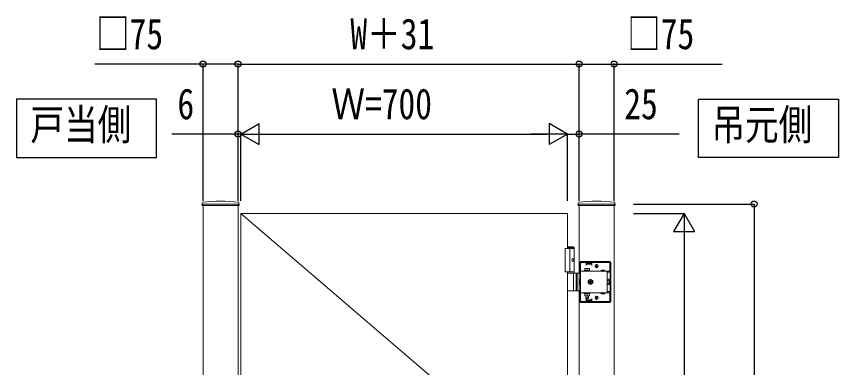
# Model space of a CAD drawing. Units: millimetres, scale not verified. Extents: x -6308 to 6308, y -4455 to 4455.
# Drawn here: x -4753 to -2991, y 1481 to 2233 of the extents above; entities that cross this region are included whole.
import ezdxf
from ezdxf.enums import TextEntityAlignment as Align

# ---------------------------------------------------------------- set-up
doc = ezdxf.new("R2010")
doc.units = ezdxf.units.MM
doc.header["$LTSCALE"] = 20
doc.layers.add('0-2_USER1', color=3, linetype='Continuous')
doc.layers.add('0-6_YKK_D', color=6, linetype='Continuous')
doc.layers.add('0-5_YKK_A1', color=4, linetype='Continuous', lineweight=18)
doc.styles.add('ＭＳ ゴシック', font='')
doc.styles.get('ＭＳ ゴシック').set_extended_font_data('MS Gothic')

msp = doc.modelspace()

# ---------------------------------------------------------------- linework, layer by layer
at = {"layer": '0-2_USER1'}
for points in [[(-4753.47, 2056.5), (-4753.47, 1931.5), (-4453.47, 1931.5), (-4453.47, 2056.5)], [(-2991.47, 2056.5), (-2991.47, 1931.5), (-3291.47, 1931.5), (-3291.47, 2056.5)]]:
    msp.add_lwpolyline(points, close=True, dxfattribs=at)
at = {"layer": '0-5_YKK_A1'}
for p, q in [((-4355.31, 1833.4), (-4355.57, 1828.53)), ((-4276.63, 1833.4), (-4276.37, 1828.53)), ((-3549.31, 1833.4), (-3549.57, 1828.53)), ((-3470.63, 1833.4), (-3470.37, 1828.53)), ((-4355.07, 1828), (-4276.87, 1828)), ((-4353.47, 531.5), (-4353.47, 1828)), ((-4278.47, 1831.5), (-4278.47, 1828)), ((-4278.47, 531.5), (-4278.47, 1828)), ((-3549.07, 1828), (-3470.87, 1828)), ((-3547.47, 1831.5), (-3547.47, 1828)), ((-3547.47, 531.5), (-3547.47, 1828)), ((-3472.47, 531.5), (-3472.47, 1828)), ((-4272.47, 1811.5), (-3572.47, 1211.5)), ((-3572.47, 1736.5), (-3572.47, 1811.5)), ((-3559.97, 1739.5), (-3572.47, 1739.5)), ((-3557.97, 1737.5), (-3572.47, 1737.5)), ((-3567.47, 1736.5), (-3567.47, 1686.5)), ((-3559.97, 1739.5), (-3557.97, 1737.5)), ((-3557.97, 1683.5), (-3557.97, 1737.5)), ((-3560.28, 1711.92), (-3559.69, 1711.92)), ((-3560.28, 1711.08), (-3559.69, 1711.08)), ((-3559.27, 1713.6), (-3558.67, 1713.6)), ((-3559.27, 1709.4), (-3558.67, 1709.4)), ((-3546.47, 1683.5), (-3546.47, 1706.5)), ((-3544.97, 1683.5), (-3544.97, 1706.5)), ((-3481.47, 1708.5), (-3544.47, 1708.5)), ((-3481.47, 1707), (-3544.47, 1707)), ((-3544.47, 1625.5), (-3544.47, 1703.5)), ((-3543.97, 1707), (-3543.97, 1708.5)), ((-3541.47, 1706.5), (-3532.47, 1706.5)), ((-3535.97, 1707), (-3535.97, 1708.5)), ((-3535.47, 1693.3), (-3525.47, 1693.3)), ((-3535.47, 1689.3), (-3535.47, 1693.3)), ((-3532.47, 1700), (-3532.47, 1706.5)), ((-3532.47, 1705.5), (-3520.47, 1705.5)), ((-3532.47, 1702.5), (-3520.47, 1702.5)), ((-3531.47, 1704), (-3531.47, 1707)), ((-3521.47, 1704), (-3531.47, 1704)), ((-3530.47, 1689.3), (-3530.47, 1692.87)), ((-3525.47, 1693.3), (-3525.47, 1689.3)), ((-3521.47, 1704), (-3521.47, 1707)), ((-3520.47, 1700), (-3520.47, 1706.5)), ((-3520.47, 1706.5), (-3484.47, 1706.5)), ((-3505.97, 1698.5), (-3513.97, 1698.5)), ((-3513.22, 1698.25), (-3513.22, 1698.75)), ((-3509.97, 1694.5), (-3509.97, 1702.5)), ((-3506.72, 1698.25), (-3506.72, 1698.75)), ((-3481.47, 1703.5), (-3481.47, 1685.2)), ((-3480.97, 1622.5), (-3480.97, 1706.5)), ((-3479.47, 1622.5), (-3479.47, 1706.5)), ((-3557.97, 1686.5), (-3577.47, 1686.5)), ((-3572.47, 736.5), (-3572.47, 1686.5)), ((-3572.47, 1683.5), (-3547.47, 1683.5)), ((-3559.66, 1647), (-3559.66, 1682)), ((-3553.97, 1683.5), (-3553.97, 1645.5)), ((-3551.47, 1683.5), (-3551.47, 1645.5)), ((-3547.47, 1683.5), (-3544.47, 1683.5)), ((-3544.97, 1685.2), (-3546.47, 1685.2)), ((-3481.47, 1687.7), (-3544.47, 1687.7)), ((-3536.72, 1689.3), (-3524.22, 1689.3)), ((-3536.72, 1687.7), (-3536.72, 1689.3)), ((-3524.22, 1687.7), (-3536.72, 1687.7)), ((-3525.47, 1689.3), (-3535.47, 1689.3)), ((-3524.22, 1689.3), (-3524.22, 1687.7)), ((-3501.22, 1688.21), (-3491.72, 1688.21)), ((-3501.22, 1688.21), (-3501.22, 1687.7)), ((-3501.22, 1687.7), (-3491.72, 1687.7)), ((-3498.82, 1690.2), (-3497.62, 1687.73)), ((-3497.62, 1687.73), (-3496.47, 1687.12)), ((-3495.33, 1687.73), (-3496.47, 1687.12)), ((-3494.12, 1690.2), (-3495.33, 1687.73)), ((-3491.72, 1688.21), (-3491.72, 1687.7)), ((-3487.47, 1685.2), (-3487.47, 1687.7)), ((-3487.47, 1685.2), (-3481.47, 1685.2)), ((-3487.47, 1685.2), (-3487.47, 1643.8)), ((-3523.47, 1670.27), (-3528.47, 1667.39)), ((-3528.47, 1667.39), (-3528.47, 1661.61)), ((-3528.47, 1661.61), (-3523.47, 1658.73)), ((-3526.62, 1663.9), (-3525.38, 1663.9)), ((-3524.07, 1667.65), (-3524.07, 1666.41)), ((-3522.87, 1667.65), (-3524.07, 1667.65)), ((-3524.07, 1662.59), (-3524.07, 1661.35)), ((-3518.47, 1667.39), (-3523.47, 1670.27)), ((-3523.47, 1658.73), (-3518.47, 1661.61)), ((-3522.87, 1666.41), (-3522.87, 1667.65)), ((-3520.32, 1665.1), (-3521.56, 1665.1)), ((-3521.56, 1663.9), (-3520.32, 1663.9)), ((-3520.32, 1663.9), (-3520.32, 1665.1)), ((-3518.47, 1661.61), (-3518.47, 1667.39)), ((-3487.17, 1668.4), (-3487.47, 1668.4)), ((-3487.17, 1660.6), (-3487.47, 1660.6)), ((-3487.17, 1670.27), (-3483.62, 1670.27)), ((-3487.17, 1658.73), (-3487.17, 1670.27)), ((-3487.17, 1660.6), (-3487.17, 1668.4)), ((-3487.17, 1667.39), (-3483.62, 1667.39)), ((-3487.17, 1661.61), (-3483.62, 1661.61)), ((-3487.17, 1658.73), (-3483.62, 1658.73)), ((-3483.17, 1669.5), (-3483.62, 1670.27)), ((-3483.17, 1659.5), (-3483.62, 1658.73)), ((-3483.17, 1669.5), (-3483.17, 1659.5)), ((-3547.47, 1645.5), (-3572.47, 1645.5)), ((-3544.47, 1645.5), (-3547.47, 1645.5)), ((-3546.47, 1622.5), (-3546.47, 1645.5)), ((-3544.97, 1643.8), (-3546.47, 1643.8)), ((-3544.97, 1622.5), (-3544.97, 1645.5)), ((-3481.47, 1641.3), (-3544.47, 1641.3)), ((-3524.22, 1641.3), (-3536.72, 1641.3)), ((-3536.72, 1641.3), (-3536.72, 1639.7)), ((-3536.72, 1639.7), (-3524.22, 1639.7)), ((-3535.47, 1639.7), (-3535.47, 1634.7)), ((-3525.47, 1639.7), (-3535.47, 1639.7)), ((-3533.67, 1641.3), (-3533.67, 1639.7)), ((-3530.47, 1639.7), (-3530.47, 1635.13)), ((-3527.27, 1641.3), (-3527.27, 1639.7)), ((-3525.47, 1634.7), (-3525.47, 1639.7)), ((-3524.22, 1639.7), (-3524.22, 1641.3)), ((-3501.22, 1641.3), (-3491.72, 1641.3)), ((-3501.22, 1640.79), (-3501.22, 1641.3)), ((-3501.22, 1640.79), (-3491.72, 1640.79)), ((-3498.82, 1638.8), (-3497.62, 1641.27)), ((-3497.62, 1641.27), (-3496.47, 1641.88)), ((-3495.33, 1641.27), (-3496.47, 1641.88)), ((-3494.12, 1638.8), (-3495.33, 1641.27)), ((-3491.72, 1640.79), (-3491.72, 1641.3)), ((-3487.47, 1643.8), (-3487.47, 1641.3)), ((-3487.47, 1643.8), (-3481.47, 1643.8)), ((-3481.47, 1643.8), (-3481.47, 1625.5)), ((-3481.47, 1622), (-3544.47, 1622)), ((-3543.97, 1620.5), (-3543.97, 1622)), ((-3532.47, 1622.5), (-3541.47, 1622.5)), ((-3535.97, 1620.5), (-3535.97, 1622)), ((-3535.47, 1634.7), (-3525.47, 1634.7)), ((-3533.47, 1634.7), (-3533.47, 1630.3)), ((-3533.47, 1630.3), (-3527.47, 1630.3)), ((-3533.47, 1630.3), (-3532.47, 1629.3)), ((-3532.93, 1634.7), (-3532.93, 1629.76)), ((-3532.47, 1629.3), (-3528.47, 1629.3)), ((-3532.47, 1629), (-3532.47, 1622.5)), ((-3532.47, 1626.5), (-3520.47, 1626.5)), ((-3532.47, 1623.5), (-3520.47, 1623.5)), ((-3531.47, 1625), (-3531.47, 1622)), ((-3521.47, 1625), (-3531.47, 1625)), ((-3527.47, 1630.3), (-3528.47, 1629.3)), ((-3528.01, 1634.7), (-3528.01, 1629.76)), ((-3527.47, 1634.7), (-3527.47, 1630.3)), ((-3521.47, 1625), (-3521.47, 1622)), ((-3520.47, 1629), (-3520.47, 1622.5)), ((-3484.47, 1622.5), (-3520.47, 1622.5)), ((-3505.97, 1630.5), (-3513.97, 1630.5)), ((-3513.22, 1630.75), (-3513.22, 1630.25)), ((-3509.97, 1634.5), (-3509.97, 1626.5)), ((-3506.72, 1630.75), (-3506.72, 1630.25)), ((-3481.47, 1620.5), (-3544.47, 1620.5))]:
    msp.add_line(p, q, dxfattribs=at)
for points in [[(-4278.47, 1831.5), (-4353.47, 1831.5), (-4353.47, 1828)], [(-3547.47, 1831.5), (-3472.47, 1831.5), (-3472.47, 1828)], [(-3572.47, 1811.5), (-4272.47, 1811.5), (-4272.47, 611.5), (-3572.47, 611.5), (-3572.47, 686.5)], [(-3557.97, 1736.5), (-3577.47, 1736.5), (-3577.47, 1686.5)], [(-3559.69, 1711.92), (-3559.58, 1711.94), (-3559.47, 1711.98), (-3559.37, 1712.06), (-3559.28, 1712.17), (-3559.21, 1712.29), (-3559.17, 1712.44), (-3559.15, 1712.6), (-3559.15, 1712.76)], [(-3559.15, 1710.24), (-3559.15, 1710.4), (-3559.17, 1710.56), (-3559.21, 1710.71), (-3559.28, 1710.83), (-3559.37, 1710.94), (-3559.47, 1711.02), (-3559.58, 1711.06), (-3559.69, 1711.08)], [(-3558.56, 1712.76), (-3558.53, 1712.6), (-3558.49, 1712.44), (-3558.42, 1712.29), (-3558.34, 1712.17), (-3558.24, 1712.06), (-3558.18, 1712.01)], [(-3558.18, 1710.99), (-3558.24, 1710.94), (-3558.34, 1710.83), (-3558.42, 1710.71), (-3558.49, 1710.56), (-3558.53, 1710.4), (-3558.56, 1710.24)], [(-3544.47, 1659.4), (-3546.47, 1659.4), (-3546.47, 1669.6), (-3544.47, 1669.6)], [(-3525.38, 1665.1), (-3526.62, 1665.1), (-3526.62, 1663.9)], [(-3524.07, 1661.35), (-3522.87, 1661.35), (-3522.87, 1662.59)]]:
    msp.add_lwpolyline(points, dxfattribs=at)
for centre, radius, start, end in [((-4353.32, 1833.3), 2, 96.74435, 177), ((-4315.97, 1517.5), 320, 83.25565, 96.74435), ((-4278.62, 1833.3), 2, 3, 83.25565), ((-3547.32, 1833.3), 2, 96.74435, 177), ((-3509.97, 1517.5), 320, 83.25565, 96.74435), ((-3472.62, 1833.3), 2, 3, 83.25565), ((-4355.07, 1828.5), 0.5, 177, 270), ((-4276.87, 1828.5), 0.5, 270, 3), ((-3549.07, 1828.5), 0.5, 177, 270), ((-3470.87, 1828.5), 0.5, 270, 3), ((-3544.47, 1706.5), 2, 90, 180), ((-3544.47, 1706.5), 0.5, 90, 180), ((-3541.47, 1703.5), 3, 90, 180), ((-3532.97, 1685.87), 7.43, 70.34714, 109.65286), ((-3527.97, 1685.87), 7.43, 70.34714, 109.65286), ((-3509.97, 1698.75), 3.25, 0, 180), ((-3509.97, 1698.25), 3.25, 180, 0), ((-3484.47, 1703.5), 3, 0, 90), ((-3481.47, 1706.5), 2, 0, 90), ((-3481.47, 1706.5), 0.5, 0, 90), ((-3561.16, 1682), 1.5, 0, 90), ((-3496.47, 1684.93), 5.77, 34.65097, 145.34903), ((-3523.47, 1664.5), 5, 76.88299, 190.15922), ((-3523.47, 1664.5), 5, 190.15922, 76.88299), ((-3523.47, 1664.5), 4.3, 83.27178, 183.77043), ((-3523.47, 1664.5), 4.3, 183.77043, 83.27178), ((-3525.38, 1666.41), 1.31, 270, 0), ((-3525.38, 1662.59), 1.31, 0, 90), ((-3521.56, 1666.41), 1.31, 180, 270), ((-3521.56, 1662.59), 1.31, 90, 180), ((-3485.73, 1668.83), 2.56, 325.61575, 34.38425), ((-3485.73, 1660.17), 2.56, 325.61575, 34.38425), ((-3492.72, 1664.5), 9.55, 342.41205, 17.58795), ((-3561.16, 1647), 1.5, 270, 0), ((-3496.47, 1644.07), 5.77, 214.65097, 325.34903), ((-3544.47, 1622.5), 2, 180, 270), ((-3544.47, 1622.5), 0.5, 180, 270), ((-3541.47, 1625.5), 3, 180, 270), ((-3532.97, 1642.13), 7.43, 250.34714, 289.65286), ((-3527.97, 1642.13), 7.43, 250.34714, 289.65286), ((-3509.97, 1630.75), 3.25, 0, 180), ((-3509.97, 1630.25), 3.25, 180, 0), ((-3484.47, 1625.5), 3, 270, 0), ((-3481.47, 1622.5), 0.5, 270, 0), ((-3481.47, 1622.5), 2, 270, 0)]:
    msp.add_arc(centre, radius, start, end, dxfattribs=at)
msp.add_ellipse((-3560.63, 1711.5), major_axis=(0, -3.5), ratio=0.707107, dxfattribs=at)
for centre, start_param, end_param in [((-3566.64, 1711.5), 4.6657054, 4.7590726), ((-3565.45, 1711.5), 4.8528504, 4.9478932), ((-3565.45, 1711.5), 4.4768847, 4.5719276), ((-3564.86, 1711.5), 4.8528504, 4.9478932), ((-3564.86, 1711.5), 4.4768847, 4.5719276)]:
    msp.add_ellipse(centre, major_axis=(0, 9), ratio=0.707107, start_param=start_param, end_param=end_param, dxfattribs=at)
at = {"layer": '0-6_YKK_D'}
for p, q in [((-4353.47, 1838.62), (-4353.47, 2132.5)), ((-4278.47, 1838.62), (-4278.47, 2132.5)), ((-4278.47, 1838.62), (-4278.47, 2132.5)), ((-3547.47, 1838.62), (-3547.47, 2132.5)), ((-3547.47, 1838.62), (-3547.47, 2132.5)), ((-3472.47, 1838.62), (-3472.47, 2132.5)), ((-4278.47, 2131.5), (-3547.47, 2131.5)), ((-4272.47, 1981.5), (-4233.5, 2004)), ((-4233.5, 1959), (-4233.5, 2004)), ((-3572.47, 1981.5), (-3611.44, 2004)), ((-3611.44, 2004), (-3611.44, 1959)), ((-4278.47, 1981.5), (-4420.47, 1981.5)), ((-4278.47, 1838.62), (-4278.47, 1982.5)), ((-4272.47, 1981.5), (-4278.47, 1981.5)), ((-4272.47, 1838.62), (-4272.47, 1982.5)), ((-4272.47, 1838.62), (-4272.47, 1982.5)), ((-4272.47, 1981.5), (-4246.97, 1981.5)), ((-4272.47, 1981.5), (-4233.5, 1959)), ((-4272.47, 1981.5), (-4194.53, 1981.5)), ((-4227.47, 1981.5), (-3617.47, 1981.5)), ((-3572.47, 1981.5), (-3650.41, 1981.5)), ((-3572.47, 1981.5), (-3611.44, 1959)), ((-3572.47, 1838.62), (-3572.47, 1982.5)), ((-3572.47, 1838.62), (-3572.47, 1982.5)), ((-3572.47, 1981.5), (-3547.47, 1981.5)), ((-3547.47, 1838.62), (-3547.47, 1982.5)), ((-3333.19, 1981.5), (-3547.47, 1981.5)), ((-3431.09, 1831.5), (-3171.47, 1831.5)), ((-3172.47, 1831.5), (-3172.47, 531.5)), ((-3431.09, 1811.5), (-3321.47, 1811.5)), ((-3322.47, 1811.5), (-3344.97, 1772.53)), ((-3322.47, 1811.5), (-3299.97, 1772.53)), ((-3322.47, 1811.5), (-3322.47, 1733.56)), ((-3344.97, 1772.53), (-3299.97, 1772.53)), ((-3322.47, 1766.5), (-3322.47, 656.5))]:
    msp.add_line(p, q, dxfattribs=at)
for points in [[(-4278.47, 2131.5), (-4353.47, 2131.5), (-4585.37, 2131.5)], [(-3547.47, 2131.5), (-3472.47, 2131.5), (-3240.57, 2131.5)]]:
    msp.add_lwpolyline(points, dxfattribs=at)
for centre in [(-4353.47, 2131.5), (-4278.47, 2131.5), (-4278.47, 2131.5), (-3547.47, 2131.5), (-3547.47, 2131.5), (-3472.47, 2131.5), (-4278.47, 1981.5), (-3547.47, 1981.5), (-3172.47, 1831.5)]:
    msp.add_circle(centre, 6.38, dxfattribs=at)

# ---------------------------------------------------------------- texts
at = {"layer": '0-2_USER1', "style": 'ＭＳ ゴシック', "width": 0.8}
for s, p in [('戸当側', (-4723.47, 1949)), ('吊元側', (-3263.87, 1949))]:
    msp.add_text(s, height=65.98, dxfattribs=at).set_placement(p, align=Align.BOTTOM_LEFT)
at = {"layer": '0-6_YKK_D', "style": 'ＭＳ ゴシック', "width": 0.8}
for s, p in [('□75', (-4582.97, 2143.5)), ('W＋31', (-4037.77, 2143.5)), ('□75', (-3444.57, 2143.5)), ('Ｗ=700', (-4078.47, 1993.5)), ('6', (-4408.47, 1993.5)), ('25', (-3450.79, 1993.5))]:
    msp.add_text(s, height=65.98, dxfattribs=at).set_placement(p, align=Align.BOTTOM_LEFT)

doc.saveas('drawing.dxf')
